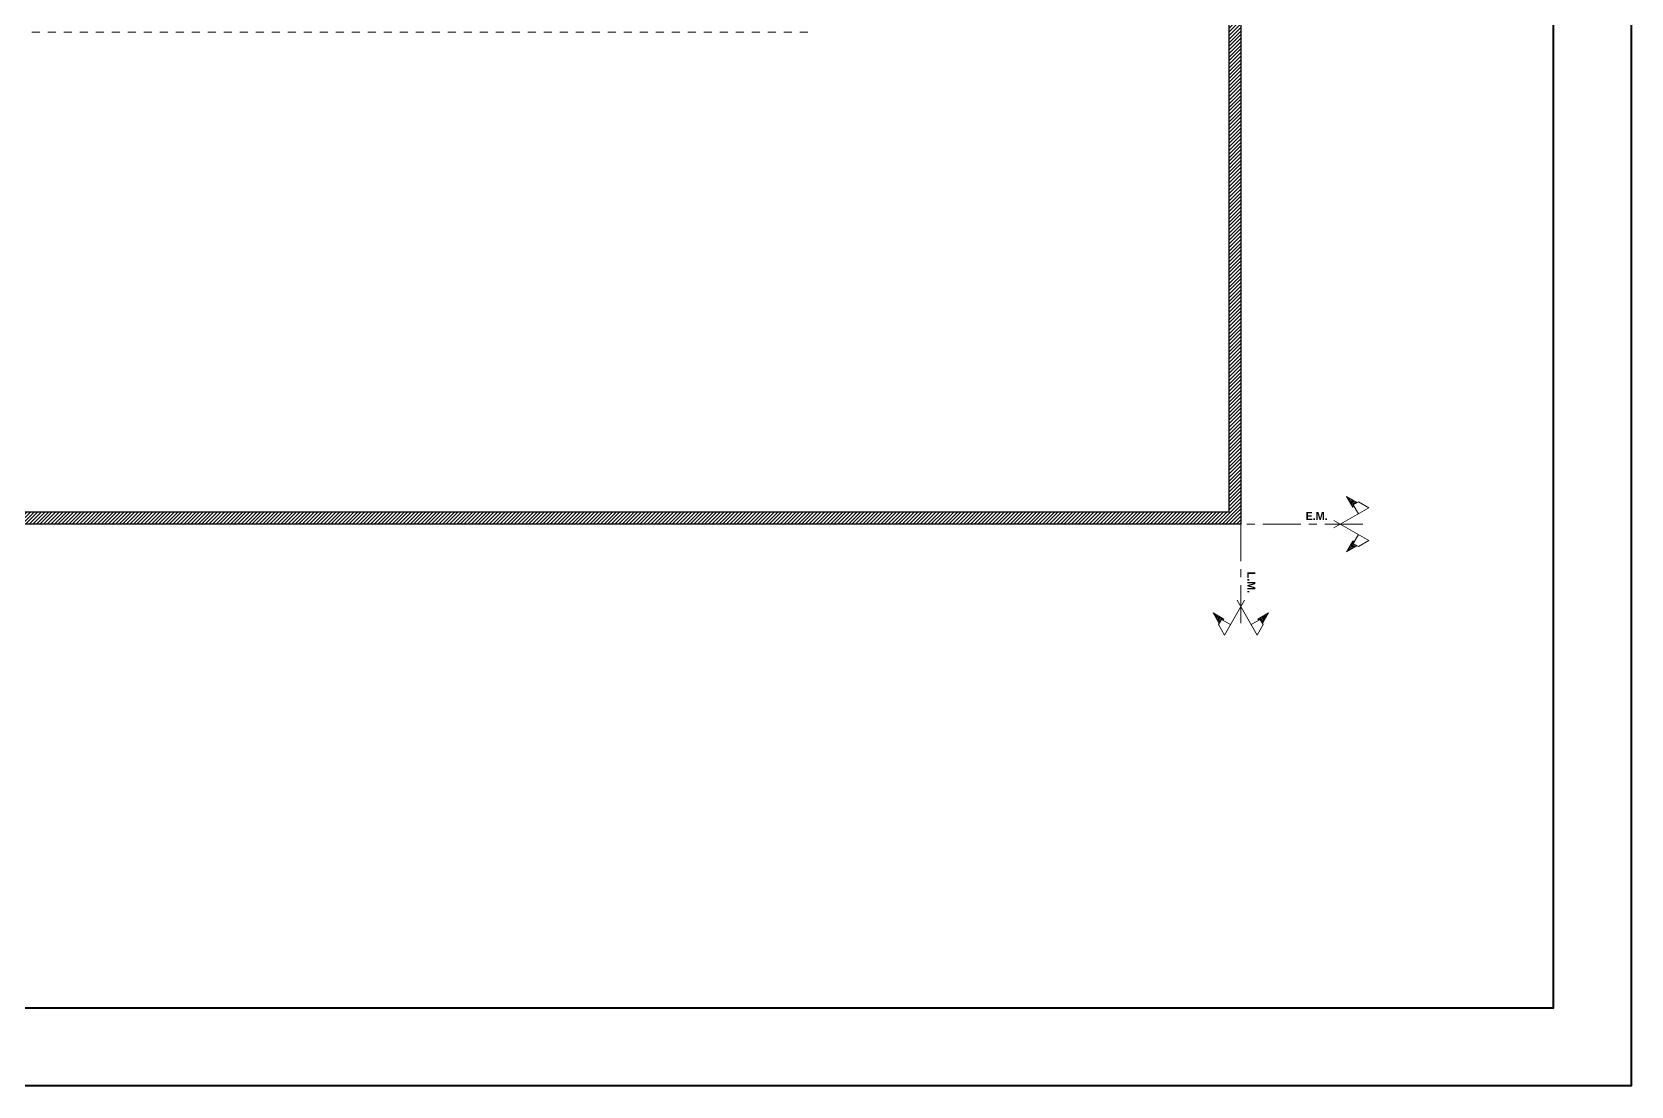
# Model space of a CAD drawing. Header units: millimetres. Extents: x 5985 to 6342, y 1020 to 1088.
# Drawn here: x 6112.57 to 6132.56, y 1055.51 to 1068.68 of the extents above; entities that cross this region are included whole.
import ezdxf

# ---------------------------------------------------------------- set-up
doc = ezdxf.new("R2010")
doc.units = ezdxf.units.MM
doc.linetypes.add('CENTER', pattern=[50.8, 31.75, -6.35, 6.35, -6.35])
doc.linetypes.add('JIS_02_0.7', pattern=[1.35, 0.75, -0.6])
for name, color, linetype, lineweight in [('02_CIVIL_EXIST', 18, 'Continuous', 30), ('07_CIVIL VISTAS MEDIA', 251, 'Continuous', 5), ('09_CIVIL PROYECCIONES', 230, 'Continuous', 5), ('10_CIVIL EJES', 230, 'CENTER', 15), ('12_HATCH', 254, 'Continuous', 9), ('12_TEXTOS', 150, 'Continuous', 40)]:
    doc.layers.add(name, color=color, linetype=linetype, lineweight=lineweight)
doc.layers.add('Paredes', color=250, linetype='Continuous')
doc.styles.add('JDS1', font='GOTHICB.TTF')

msp = doc.modelspace()

# ---------------------------------------------------------------- hatches: boundary and pattern name
at = {"layer": '07_CIVIL VISTAS MEDIA'}
h = msp.add_hatch(dxfattribs=at)
h.set_pattern_fill('ANSI31', color=18, scale=0.01)
h.paths.add_polyline_path([(6121.97, 1077.535), (6115.972, 1077.535), (6115.972, 1077.335), (6119.72, 1077.335), (6119.72, 1075.684), (6120.47, 1075.684), (6120.47, 1075.834), (6119.87, 1075.834), (6119.87, 1077.334), (6121.97, 1077.335)], flags=17)
h.paths.add_polyline_path([(6119.87, 1073.534), (6120.47, 1073.534), (6120.47, 1073.684), (6119.72, 1073.684), (6119.72, 1073.534), (6119.72, 1072.534), (6119.87, 1072.534)], flags=17)
h.paths.add_polyline_path([(6120.47, 1071.285), (6119.72, 1071.285), (6119.72, 1071.185), (6119.72, 1071.085), (6120.47, 1071.085)], flags=17)
h.paths.add_polyline_path([(6122.07, 1071.285), (6121.27, 1071.284), (6121.27, 1071.234), (6121.27, 1071.184), (6121.27, 1071.085), (6122.07, 1071.085)], flags=17)
h.paths.add_polyline_path([(6123.354, 1071.284), (6122.27, 1071.284), (6122.27, 1071.085), (6123.353, 1071.085)], flags=17)
h.paths.add_polyline_path([(6122.271, 1074.135), (6122.27, 1074.135), (6122.271, 1074.135), (6122.271, 1074.46), (6122.07, 1074.46), (6122.07, 1073.684), (6121.27, 1073.684), (6121.27, 1073.534), (6122.07, 1073.534), (6122.07, 1072.185), (6122.272, 1072.185)], flags=17)
h.paths.add_polyline_path([(6122.27, 1077.335), (6122.07, 1077.335), (6122.07, 1075.834), (6121.27, 1075.834), (6121.27, 1075.8), (6121.27, 1075.684), (6122.07, 1075.684), (6122.07, 1075.06), (6122.271, 1075.06)], flags=17)
h.paths.add_polyline_path([(6124.27, 1077.535), (6122.37, 1077.535), (6122.37, 1077.335), (6124.27, 1077.335)], flags=17)
h.paths.add_polyline_path([(6124.67, 1077.335), (6124.47, 1077.335), (6124.47, 1075.06), (6124.67, 1075.06)], flags=17)
h.paths.add_polyline_path([(6124.67, 1074.46), (6124.47, 1074.46), (6124.47, 1072.185), (6124.67, 1072.185)], flags=17)
h.paths.add_polyline_path([(6127.679, 1077.535), (6124.77, 1077.535), (6124.67, 1077.535), (6124.67, 1077.336), (6127.529, 1077.335), (6127.529, 1062.685), (6113.186, 1062.685), (6113.186, 1062.535), (6127.679, 1062.535)])
h.paths.add_polyline_path([(6124.47, 1071.284), (6124.354, 1071.284), (6124.354, 1071.084), (6124.57, 1071.084), (6124.57, 1071.086), (6124.47, 1071.086)], flags=17)
h.paths.add_polyline_path([(6113.137, 1079.306), (6113.137, 1078.981), (6113.356, 1078.981), (6113.356, 1079.306)], flags=9)
h.paths.add_polyline_path([(6113.189, 1061.972), (6113.189, 1061.646), (6113.408, 1061.646), (6113.408, 1061.972)], flags=9)
h.paths.add_polyline_path([(6094.335, 1081.858), (6100.177, 1081.858), (6100.177, 1083.543), (6094.335, 1083.543)], flags=9)
h.paths.add_polyline_path([(6127.77, 1069.468), (6128.468, 1069.468), (6128.468, 1069.765), (6127.77, 1069.765)], flags=9)
h.paths.add_polyline_path([(6096.637, 1069.505), (6097.335, 1069.505), (6097.335, 1069.801), (6096.637, 1069.801)], flags=9)
h.paths.add_polyline_path([(6101.966, 1071.373), (6102.699, 1071.373), (6102.699, 1071.67), (6101.966, 1071.67)], flags=9)
h.paths.add_polyline_path([(6111.297, 1070.429), (6111.943, 1070.429), (6111.943, 1070.726), (6111.297, 1070.726)], flags=9)
h.paths.add_polyline_path([(6111.59, 1071.526), (6112.323, 1071.526), (6112.323, 1071.822), (6111.59, 1071.822)], flags=9)
h.paths.add_polyline_path([(6100.701, 1073.879), (6101.323, 1073.879), (6101.323, 1074.127), (6100.701, 1074.127)], flags=9)
h.paths.add_polyline_path([(6101.435, 1073.594), (6101.759, 1073.594), (6101.759, 1073.94), (6101.435, 1073.94)], flags=9)
h.paths.add_polyline_path([(6101.559, 1075.069), (6101.761, 1075.069), (6101.761, 1075.416), (6101.559, 1075.416)], flags=9)
h.paths.add_polyline_path([(6127.709, 1061.976), (6127.709, 1061.662), (6127.928, 1061.662), (6127.928, 1061.976)], flags=9)
h.paths.add_polyline_path([(6127.709, 1078.352), (6127.709, 1078.038), (6127.928, 1078.038), (6127.928, 1078.352)], flags=9)
h.paths.add_polyline_path([(6097.627, 1061.916), (6097.627, 1061.602), (6097.846, 1061.602), (6097.846, 1061.916)], flags=9)
h.paths.add_polyline_path([(6096.474, 1062.531), (6096.8, 1062.531), (6096.8, 1062.75), (6096.474, 1062.75)], flags=9)
h.paths.add_polyline_path([(6097.457, 1078.51), (6097.457, 1078.196), (6097.676, 1078.196), (6097.676, 1078.51)], flags=9)
h.paths.add_polyline_path([(6096.465, 1077.33), (6096.79, 1077.33), (6096.79, 1077.549), (6096.465, 1077.549)], flags=9)
h.paths.add_polyline_path([(6128.454, 1062.531), (6128.779, 1062.531), (6128.779, 1062.75), (6128.454, 1062.75)], flags=9)
h.paths.add_polyline_path([(6128.679, 1077.531), (6129.005, 1077.531), (6129.005, 1077.75), (6128.679, 1077.75)], flags=9)
h = msp.add_hatch(dxfattribs=at)
h.set_pattern_fill('ANSI31', color=18, scale=0.01)
h.paths.add_polyline_path([(6100.672, 1077.335), (6100.472, 1077.335), (6100.472, 1075.06), (6100.672, 1075.06)], flags=17)
h.paths.add_polyline_path([(6100.472, 1077.535), (6097.472, 1077.535), (6097.473, 1077.42), (6097.622, 1062.535), (6113.186, 1062.535), (6113.186, 1062.685), (6097.695, 1062.686), (6097.624, 1077.335), (6100.472, 1077.335)])
h.paths.add_polyline_path([(6102.772, 1077.535), (6100.872, 1077.535), (6100.872, 1077.335), (6102.772, 1077.335)], flags=17)
h.paths.add_polyline_path([(6103.072, 1077.335), (6102.872, 1077.335), (6102.872, 1075.06), (6103.072, 1075.06), (6103.072, 1075.685), (6103.872, 1075.685), (6103.872, 1075.835), (6103.072, 1075.835)], flags=17)
h.paths.add_polyline_path([(6109.172, 1077.535), (6103.172, 1077.535), (6103.172, 1077.335), (6105.272, 1077.335), (6105.272, 1075.835), (6104.672, 1075.835), (6104.672, 1075.801), (6104.672, 1075.685), (6105.422, 1075.685), (6105.422, 1077.335), (6109.172, 1077.335)], flags=17)
h.paths.add_polyline_path([(6103.872, 1073.685), (6103.072, 1073.685), (6103.072, 1074.46), (6102.872, 1074.46), (6102.872, 1072.185), (6103.072, 1072.185), (6103.072, 1073.535), (6103.872, 1073.535)], flags=17)
h.paths.add_polyline_path([(6100.672, 1074.46), (6100.472, 1074.46), (6100.472, 1072.185), (6100.672, 1072.185)], flags=17)
h.paths.add_polyline_path([(6102.872, 1071.285), (6101.772, 1071.285), (6101.772, 1071.085), (6102.872, 1071.085)], flags=17)
h.paths.add_polyline_path([(6100.772, 1071.285), (6100.672, 1071.285), (6100.672, 1071.085), (6100.772, 1071.085)], flags=17)
h.paths.add_polyline_path([(6103.872, 1071.285), (6103.072, 1071.285), (6103.072, 1071.085), (6103.872, 1071.085)], flags=17)
h.paths.add_polyline_path([(6105.422, 1071.285), (6104.672, 1071.285), (6104.672, 1071.235), (6104.672, 1071.185), (6104.672, 1071.085), (6105.422, 1071.085)], flags=17)
h.paths.add_polyline_path([(6105.422, 1073.685), (6104.672, 1073.685), (6104.672, 1073.535), (6105.272, 1073.535), (6105.272, 1072.535), (6105.422, 1072.535), (6105.422, 1073.535)], flags=17)
h.paths.add_polyline_path([(6113.186, 1077.535), (6109.572, 1077.535), (6109.572, 1077.335), (6113.186, 1077.335)], flags=17)
h.paths.add_polyline_path([(6109.372, 1071.285), (6109.272, 1071.285), (6109.272, 1071.085), (6109.372, 1071.085)], flags=17)
h.paths.add_polyline_path([(6109.472, 1071.285), (6109.372, 1071.285), (6109.372, 1071.085), (6109.472, 1071.085)], flags=17)
h.paths.add_polyline_path([(6115.872, 1071.285), (6115.672, 1071.285), (6115.672, 1071.185), (6115.672, 1071.085), (6115.872, 1071.085)])
h.paths.add_polyline_path([(6115.572, 1077.535), (6113.186, 1077.535), (6113.186, 1077.335), (6115.572, 1077.335)])
at = {"layer": '12_HATCH', "linetype": 'ByBlock', "lineweight": 9}
h = msp.add_hatch(dxfattribs=at)
h.set_pattern_fill('LINE', color=256, scale=0.09375, angle=690, style=0)
h.set_pattern_definition([(30, (6550.008018, 1038.377961), (0.005859375, -0.0101487352), [])])
h.paths.add_polyline_path([(6129.132, 1062.806), (6129.083, 1062.777), (6129.095, 1062.756), (6129.079, 1062.746), (6129.002, 1062.881)])
h = msp.add_hatch(dxfattribs=at)
h.set_pattern_fill('LINE', color=256, scale=0.09375, angle=690, style=0)
h.set_pattern_definition([(330, (6550.008018, 1112.07138), (0.005859375, 0.0101487352), [])])
h.paths.add_polyline_path([(6129.002, 1062.19), (6129.079, 1062.324), (6129.095, 1062.315), (6129.083, 1062.293), (6129.132, 1062.265)])
h = msp.add_hatch(dxfattribs=at)
h.set_pattern_fill('LINE', color=256, scale=0.09375, angle=600, style=0)
h.set_pattern_definition([(240, (6177.21505, 640.419279), (0.0101487352, -0.005859375), [])])
h.paths.add_polyline_path([(6127.333, 1061.426), (6127.468, 1061.348), (6127.459, 1061.332), (6127.437, 1061.344), (6127.409, 1061.295)])
h = msp.add_hatch(dxfattribs=at)
h.set_pattern_fill('LINE', color=256, scale=0.09375, angle=600, style=0)
h.set_pattern_definition([(300, (6103.521631, 640.419279), (-0.0101487352, -0.005859375), [])])
h.paths.add_polyline_path([(6127.949, 1061.295), (6127.921, 1061.344), (6127.9, 1061.332), (6127.89, 1061.348), (6128.025, 1061.426)])

# ---------------------------------------------------------------- linework, layer by layer
at = {"layer": '02_CIVIL_EXIST', "lineweight": 40}
for points in [[(6091.732, 1084.382), (6132.556, 1084.382), (6132.556, 1055.514), (6091.732, 1055.514)], [(6094.162, 1083.41), (6131.584, 1083.41), (6131.584, 1056.486), (6094.162, 1056.486)]]:
    msp.add_lwpolyline(points, close=True, dxfattribs=at)
at = {"layer": '09_CIVIL PROYECCIONES', "linetype": 'JIS_02_0.7', "ltscale": 0.1}
msp.add_line((6102.77, 1068.684), (6122.369, 1068.684), dxfattribs=at)
at = {"layer": '10_CIVIL EJES', "ltscale": 0.015}
for p, q in [((6127.679, 1078.849), (6127.679, 1061.209)), ((6129.206, 1062.535), (6113.185, 1062.535))]:
    msp.add_line(p, q, dxfattribs=at)
at = {"layer": '10_CIVIL EJES', "ltscale": 0.15}
msp.add_line((6113.185, 1062.535), (6096.116, 1062.535), dxfattribs=at)
at = {"layer": '12_HATCH', "linetype": 'ByBlock', "lineweight": 9}
for p, q in [((6128.842, 1062.488), (6129.278, 1062.74)), ((6129.002, 1062.881), (6129.132, 1062.806)), ((6129.002, 1062.881), (6129.079, 1062.746)), ((6129.079, 1062.746), (6129.095, 1062.756)), ((6129.083, 1062.777), (6129.148, 1062.815)), ((6129.083, 1062.777), (6129.148, 1062.665)), ((6129.148, 1062.815), (6129.278, 1062.74)), ((6128.842, 1062.582), (6129.278, 1062.331)), ((6129.083, 1062.293), (6129.148, 1062.406)), ((6129.002, 1062.19), (6129.079, 1062.324)), ((6129.002, 1062.19), (6129.132, 1062.265)), ((6129.079, 1062.324), (6129.095, 1062.315)), ((6129.083, 1062.293), (6129.148, 1062.256)), ((6129.148, 1062.256), (6129.278, 1062.331)), ((6127.726, 1061.585), (6127.474, 1061.149)), ((6127.632, 1061.585), (6127.884, 1061.149)), ((6127.333, 1061.426), (6127.409, 1061.295)), ((6127.333, 1061.426), (6127.468, 1061.348)), ((6127.437, 1061.344), (6127.399, 1061.279)), ((6127.437, 1061.344), (6127.55, 1061.279)), ((6127.468, 1061.348), (6127.459, 1061.332)), ((6127.921, 1061.344), (6127.809, 1061.279)), ((6128.025, 1061.426), (6127.89, 1061.348)), ((6127.89, 1061.348), (6127.9, 1061.332)), ((6127.921, 1061.344), (6127.959, 1061.279)), ((6128.025, 1061.426), (6127.949, 1061.295)), ((6127.399, 1061.279), (6127.474, 1061.149)), ((6127.959, 1061.279), (6127.884, 1061.149))]:
    msp.add_line(p, q, dxfattribs=at)
at = {"layer": 'Paredes', "color": 18}
for p, q in [((6127.679, 1077.535), (6127.679, 1062.535)), ((6127.529, 1077.335), (6127.529, 1062.685)), ((6113.185, 1062.535), (6097.546, 1062.535)), ((6113.185, 1062.685), (6097.696, 1062.686)), ((6127.529, 1062.685), (6113.185, 1062.685)), ((6127.679, 1062.535), (6113.185, 1062.535))]:
    msp.add_line(p, q, dxfattribs=at)

# ---------------------------------------------------------------- texts
at = {"layer": '12_TEXTOS', "color": 150, "insert": (6128.456, 1062.585), "char_height": 0.1, "width": 0.32371, "attachment_point": 7, "style": 'JDS1'}
msp.add_mtext('{\\W0.877602; }E.M.', dxfattribs=at)
at = {"layer": '12_TEXTOS', "color": 150, "insert": (6127.762, 1061.94), "char_height": 0.1, "width": 0.32371, "attachment_point": 7, "rotation": 270, "style": 'JDS1'}
msp.add_mtext('L.M.', dxfattribs=at)

doc.saveas('drawing.dxf')
